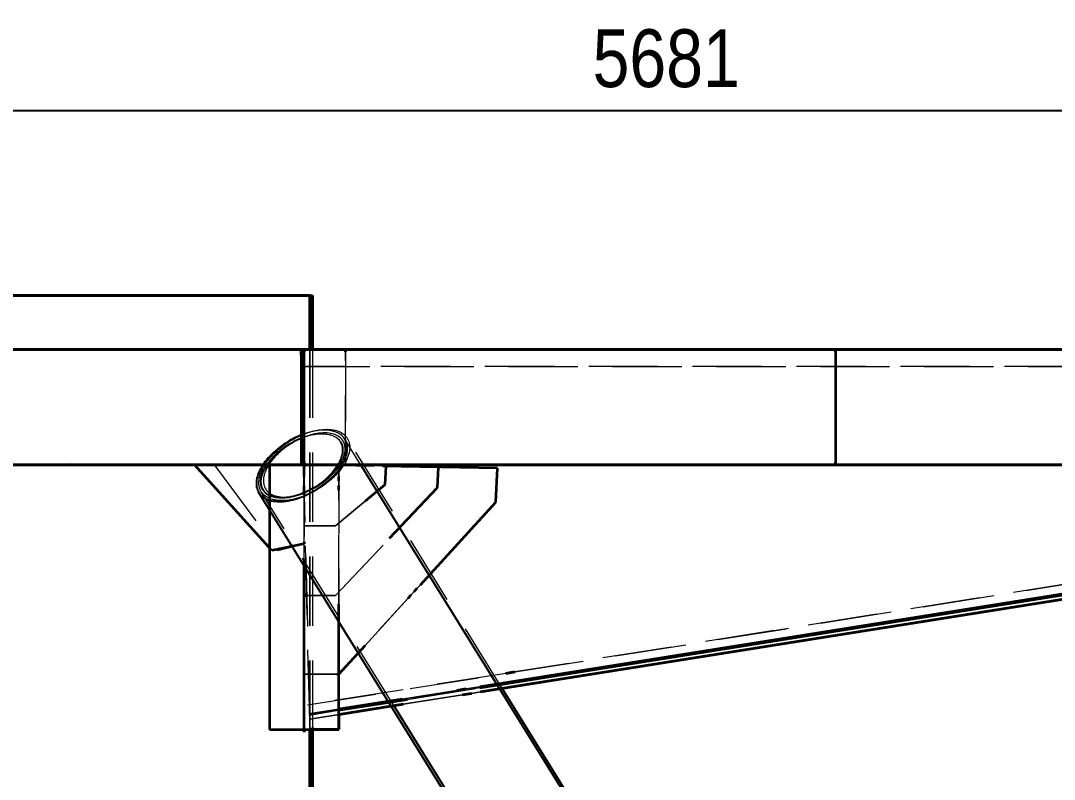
# Model space of a CAD drawing. Header units: millimetres. Extents: x -86814 to -77113, y 29520 to 42516.
# Drawn here: x -83826 to -81588, y 40875 to 42516 of the extents above; entities that cross this region are included whole.
import ezdxf

# ---------------------------------------------------------------- set-up
doc = ezdxf.new("R2010")
doc.units = ezdxf.units.MM
doc.linetypes.add('HIDDEN_50', pattern=[225, 150, -75])
for name, color, linetype, lineweight in [('DIMENSIONS', 3, 'Continuous', 18), ('PLATE_HIDDEN', 8, 'HIDDEN_50', 18), ('PLATE_VISIBLE', 7, 'Continuous', 35), ('PROFILE_HIDDEN', 9, 'HIDDEN_50', 18), ('PROFILE_VISIBLE', 4, 'Continuous', 25)]:
    doc.layers.add(name, color=color, linetype=linetype, lineweight=lineweight)
doc.styles.add('OpenSansCondensed-Light', font='OpenSansCondensed-Light.ttf')
doc.dimstyles.new('DIM_1_50', dxfattribs={"dimscale": 50, "dimtxt": 2.5, "dimasz": 2.5, "dimexe": 1.5, "dimexo": 1.5, "dimgap": 1, "dimtad": 1, "dimdec": 0, "dimzin": 12, "dimdsep": 46, "dimtxsty": 'OpenSansCondensed-Light', "dimtsz": 0.00125, "dimcen": 2.5, "dimclrd": 3, "dimclre": 3, "dimclrt": 3, "dimazin": 3, "dimtfac": 0.5, "dimtmove": 2, "dimatfit": 3})

msp = doc.modelspace()

# ---------------------------------------------------------------- linework, layer by layer
at = {"layer": 'PLATE_HIDDEN'}
for p, q in [((-83286.7, 41804.8), (-84900.8, 41804.8)), ((-83211.7, 41804.8), (-84809.7, 41804.8)), ((-84731.5, 41804.8), (-83286.7, 41804.8)), ((-83332.6, 41804.9), (-83197.9, 41804.9)), ((-83279.3, 41804.9), (-83332.6, 41804.9)), ((-83244.5, 41804.9), (-83286.7, 41804.9)), ((-83197.6, 41804.9), (-83286.7, 41804.9)), ((-83286.7, 41804.9), (-83197.6, 41804.9)), ((-83194.3, 41804.9), (-83279.3, 41804.9)), ((-83196.7, 41804.9), (-83219.5, 41804.9)), ((-83219.5, 41804.9), (-83196.7, 41804.9)), ((-83204.6, 41804.9), (-83219.5, 41804.9)), ((-83219.5, 41804.9), (-83200, 41004.9)), ((-83204.6, 41804.9), (-83219.5, 41804.9)), ((-83219.5, 41804.9), (-83200, 41004.9)), ((-83219.5, 41804.9), (-83204.6, 41804.9)), ((-83200, 41004.9), (-83219.5, 41804.9)), ((-83219.5, 41804.9), (-83204.5, 41804.9)), ((-83204.5, 41804.9), (-83219.5, 41804.9)), ((-83211.7, 41554.9), (-83211.7, 41804.9)), ((-83211.7, 41804.9), (-83196.7, 41804.9)), ((-83211.7, 41554.9), (-83211.7, 41804.9)), ((-83211.7, 41804.9), (-83196.7, 41804.9)), ((-83211.7, 41804.9), (-83211.7, 41554.9)), ((-83211.7, 40978.8), (-83211.7, 41804.9)), ((-83211.7, 41554.9), (-83211.7, 41804.9)), ((-83211.7, 41804.9), (-83196.7, 41804.9)), ((-83211.7, 41554.9), (-83211.7, 41804.9)), ((-83211.7, 41804.9), (-83196.7, 41804.9)), ((-83211.7, 41555.7), (-83211.7, 41804.8)), ((-83211.7, 41559.9), (-83211.7, 41799.9)), ((-83211.7, 41559.9), (-83211.7, 41799.9)), ((-83211.7, 41799.9), (-83211.7, 40982)), ((-83211.7, 41799.9), (-83211.7, 41559.9)), ((-83211.7, 41799.8), (-83211.7, 41560.7)), ((-83200, 40981.7), (-83200, 41807.1)), ((-83200, 41807.1), (-83200, 40981.7)), ((-83200, 40981.7), (-83200, 41807.1)), ((-83193.8, 41806.5), (-83193.8, 40987.1)), ((-83122.6, 41799.9), (-83122.6, 41554.9)), ((-83122.6, 41554.9), (-83122.6, 41799.9)), ((-82061.7, 41559.9), (-82061.7, 41799.9)), ((-82061.7, 41799.9), (-82061.7, 41559.9)), ((-82061.7, 41799.9), (-82061.7, 41554.9)), ((-82061.7, 41554.9), (-82061.7, 41799.9)), ((-82061.7, 41554.9), (-82061.7, 41799.9)), ((-83219.5, 41767.5), (-79746, 41767.5)), ((-79746, 41767.5), (-83219.5, 41767.5)), ((-83219.5, 41767.5), (-79746, 41767.5)), ((-79746, 41767.5), (-83219.5, 41767.5)), ((-83204.9, 41035.6), (-79750.9, 41585.5)), ((-79750.9, 41585.5), (-82755.9, 41107.1)), ((-79750.9, 41585.5), (-82755.9, 41107.1)), ((-82755.9, 41107.1), (-79750.9, 41585.5)), ((-83211.7, 41554.8), (-84900.8, 41554.8)), ((-84809.7, 41554.8), (-83716.6, 41554.8)), ((-84731.5, 41554.8), (-83211.7, 41554.8)), ((-83716.6, 41554.8), (-83716.9, 41555.5)), ((-83716.9, 41555.5), (-83501.4, 41554.8)), ((-83501.4, 41554.8), (-83211.7, 41554.8)), ((-83211.7, 41553.8), (-83406.3, 41554.5)), ((-83406.3, 41554.5), (-83269.1, 41369.8)), ((-83286.7, 41554.8), (-83291.7, 41554.8)), ((-83291.7, 41554.8), (-83286.7, 41554.8)), ((-83215.1, 41554.8), (-83289.9, 41554.8)), ((-83286.7, 40982.3), (-83286.7, 41554.9)), ((-83286.7, 41554.9), (-83136.7, 41554.9)), ((-83256.6, 41554.8), (-83286.6, 41554.8)), ((-83273, 41554.8), (-83263, 41554.8)), ((-83266.1, 41554.9), (-83216.6, 41554.9)), ((-83253.1, 41554.8), (-83213.2, 41554.8)), ((-83216.7, 41554.8), (-83246.7, 41554.8)), ((-80035.1, 41554.9), (-83235.3, 41554.9)), ((-83235.3, 41554.9), (-83085.7, 41554.9)), ((-80030.2, 41554.9), (-83227.1, 41554.9)), ((-83227.1, 41554.9), (-83223.9, 41554.9)), ((-83223.9, 41554.9), (-83122.6, 41554.9)), ((-83211.7, 41554.8), (-83215.1, 41554.8)), ((-83211.7, 41554.9), (-83034.4, 41556)), ((-83211.7, 41554.8), (-83211.7, 41555.7)), ((-79821.1, 41554.9), (-83211.7, 41554.9)), ((-83211.7, 41554.9), (-79821.1, 41554.9)), ((-81248.1, 41554.9), (-83211.7, 41554.9)), ((-79821.1, 41554.9), (-83211.7, 41554.9)), ((-83211.7, 41554.9), (-79821.1, 41554.9)), ((-81248.1, 41554.9), (-83211.7, 41554.9)), ((-83211.7, 41102.4), (-83211.7, 41554.9)), ((-83211.7, 41554.9), (-82793.4, 41548)), ((-83211.7, 41272.1), (-83211.7, 41554.9)), ((-83211.7, 41554.9), (-82921.1, 41550.1)), ((-83211.7, 41422.9), (-83211.7, 41554.9)), ((-83211.7, 41554.9), (-83211.7, 40978.8)), ((-79821.1, 41554.9), (-83211.7, 41554.9)), ((-83211.7, 41554.9), (-79821.1, 41554.9)), ((-81248.1, 41554.9), (-83211.7, 41554.9)), ((-81246.1, 41554.9), (-83211.7, 41554.9)), ((-83211.7, 41383.9), (-83211.7, 41553.8)), ((-83187.1, 41555), (-83206.8, 41554.9)), ((-83042.2, 41552.1), (-83206.8, 41554.8)), ((-83176.8, 41554.9), (-83206.7, 41554.9)), ((-83206.7, 41554.9), (-83176.8, 41554.9)), ((-83176.8, 41554.9), (-83206.7, 41554.9)), ((-83176.8, 41554.9), (-83206.7, 41554.9)), ((-83206.7, 41554.9), (-83176.8, 41554.9)), ((-83176.8, 41554.9), (-83206.7, 41554.9)), ((-83206.7, 41554.9), (-83176.8, 41554.9)), ((-83206.7, 41554.9), (-83176.8, 41554.9)), ((-83176.8, 41554.9), (-83206.7, 41554.9)), ((-83186.8, 41554.4), (-83206.7, 41554.8)), ((-79821.1, 41554.9), (-83201, 41554.9)), ((-83201, 41554.9), (-83149, 41554.9)), ((-83037.4, 41552), (-83166.9, 41554.1)), ((-83107, 41554.9), (-83166.8, 41554.9)), ((-83166.8, 41554.9), (-83107, 41554.9)), ((-83107, 41554.9), (-83166.8, 41554.9)), ((-83107, 41554.9), (-83166.8, 41554.9)), ((-83166.8, 41554.9), (-83107, 41554.9)), ((-83107, 41554.9), (-83166.8, 41554.9)), ((-83166.8, 41554.9), (-83107, 41554.9)), ((-83166.8, 41554.9), (-83107, 41554.9)), ((-83107, 41554.9), (-83166.8, 41554.9)), ((-83137.8, 41555.3), (-83157.5, 41555.2)), ((-83149, 41554.9), (-79821.1, 41554.9)), ((-83136.7, 41554.9), (-83141.4, 41554.9)), ((-83136.7, 41530.2), (-83136.7, 41554.9)), ((-83136.7, 41554.9), (-83136.7, 41016.8)), ((-83129.7, 41554.9), (-83109.7, 41554.9)), ((-83122.6, 41554.9), (-79880.6, 41554.9)), ((-79880.6, 41554.9), (-83122.6, 41554.9)), ((-83122.6, 41554.9), (-79880.6, 41554.9)), ((-83122.6, 41554.9), (-82972.7, 41554.9)), ((-79880.6, 41554.9), (-83122.6, 41554.9)), ((-83085.7, 41554.9), (-79880.6, 41554.9)), ((-83085.7, 41554.9), (-82936.1, 41554.9)), ((-79880.6, 41554.9), (-83085.7, 41554.9)), ((-83037.3, 41554.9), (-83067.2, 41554.9)), ((-83067.2, 41554.9), (-83037.3, 41554.9)), ((-83037.2, 41554.9), (-83067.1, 41554.9)), ((-83067.1, 41554.9), (-83037.2, 41554.9)), ((-83067.1, 41554.9), (-83037.2, 41554.9)), ((-83067.1, 41554.9), (-83037.2, 41554.9)), ((-83037.2, 41554.9), (-83067.1, 41554.9)), ((-83034.4, 41556), (-83059.1, 41555.9)), ((-83034.4, 41556), (-83036.7, 41512.4)), ((-83034.7, 41551.7), (-83034.4, 41556)), ((-83029.1, 41043.5), (-79747.8, 41566)), ((-82972.7, 41554.9), (-79746.1, 41554.9)), ((-82936.1, 41554.9), (-79731, 41554.9)), ((-82136.7, 41554.9), (-81986.7, 41554.9)), ((-81986.7, 41554.9), (-82136.7, 41554.9)), ((-81986.7, 41554.9), (-82136.7, 41554.9)), ((-82136.7, 41554.9), (-81986.7, 41554.9)), ((-83211.7, 41550.1), (-83211.7, 41422.9)), ((-83211.7, 41550.1), (-83211.7, 41388.6)), ((-83211.7, 41550), (-83211.7, 41276.9)), ((-83211.7, 41549.9), (-83211.7, 41102.4)), ((-83211.7, 41510), (-83211.7, 41529.9)), ((-82921.1, 41550.1), (-82923.4, 41506.4)), ((-82793.4, 41548), (-82797.3, 41474.2)), ((-83036.7, 41512.4), (-83144, 41422.9)), ((-83136.7, 41510.4), (-83136.7, 41520.3)), ((-83211.7, 41350.6), (-83211.7, 41490.1)), ((-82923.4, 41506.4), (-83144, 41272.1)), ((-83136.7, 41253.8), (-83136.7, 41500.6)), ((-83144, 41422.9), (-83078.9, 41477.2)), ((-82797.3, 41474.2), (-83136.7, 41102.4)), ((-83144, 41422.9), (-83211.7, 41422.9)), ((-83211.7, 41422.9), (-83144, 41422.9)), ((-83144, 41272.1), (-83027, 41396.4)), ((-83269.1, 41369.8), (-83211.7, 41383.9)), ((-82967, 41288.3), (-82960.3, 41295.6)), ((-83144, 41272.1), (-83211.7, 41272.1)), ((-83206.9, 41272.1), (-83144, 41272.1)), ((-83080.1, 41164.4), (-82986.9, 41266.4)), ((-82980.3, 41273.7), (-82973.6, 41281)), ((-82775.6, 41104), (-83204.9, 41035.6)), ((-82775.6, 41104), (-83204.9, 41035.6)), ((-83204.9, 41035.6), (-82775.6, 41104)), ((-83136.7, 41102.4), (-83211.7, 41102.4)), ((-83211.7, 41102.4), (-83141.4, 41102.4)), ((-82881.1, 41067.1), (-82999.5, 41048.3)), ((-82831.4, 41072.8), (-82989.3, 41047.7)), ((-82989.3, 41047.7), (-82831.4, 41072.8)), ((-82831.7, 41075), (-82861.3, 41070.3)), ((-82849.7, 41060.7), (-82829.9, 41063.8)), ((-82829.9, 41063.8), (-82849.7, 41060.7)), ((-82849.7, 41060.7), (-82829.9, 41063.8)), ((-82849.7, 41060.7), (-82829.9, 41063.8)), ((-82829.9, 41063.8), (-82849.7, 41060.7)), ((-82849.7, 41060.7), (-82829.9, 41063.8)), ((-82829.9, 41063.8), (-82849.7, 41060.7)), ((-83201.8, 41016.1), (-83058.7, 41038.8)), ((-82997.7, 41037.1), (-82869.4, 41057.6)), ((-82869.4, 41057.6), (-82997.7, 41037.1)), ((-82997.7, 41037.1), (-82869.4, 41057.6)), ((-82997.7, 41037.1), (-82869.4, 41057.6)), ((-82869.4, 41057.6), (-82997.7, 41037.1)), ((-82997.7, 41037.1), (-82869.4, 41057.6)), ((-82869.4, 41057.6), (-82997.7, 41037.1)), ((-83137.6, 41026.3), (-83201.8, 41016.1)), ((-83137.3, 41024.1), (-83201.4, 41013.9)), ((-83201.4, 41013.9), (-83137.3, 41024.1)), ((-83200, 41004.9), (-83135.9, 41015.1)), ((-83135.9, 41015.1), (-83200, 41004.9)), ((-83200, 41004.9), (-83135.9, 41015.1)), ((-83200, 41004.9), (-83135.9, 41015.1)), ((-83135.9, 41015.1), (-83200, 41004.9)), ((-83200, 41004.9), (-83135.9, 41015.1)), ((-83135.9, 41015.1), (-83200, 41004.9)), ((-83197.6, 40982.3), (-83286.7, 40982.3))]:
    msp.add_line(p, q, dxfattribs=at)
at = {"layer": 'PLATE_VISIBLE'}
for p, q in [((-85268.6, 41921.4), (-83193.8, 41921.4)), ((-83200, 41921.4), (-85268.6, 41921.4)), ((-83200, 41807.1), (-83200, 41921.4)), ((-83200, 41921.4), (-83200, 41807.1)), ((-83200, 41807.1), (-83200, 41921.4)), ((-83193.8, 41921.4), (-83193.8, 41806.5)), ((-84900.8, 41804.8), (-83286.7, 41804.8)), ((-84809.7, 41804.8), (-83211.7, 41804.8)), ((-83286.7, 41804.8), (-84731.5, 41804.8)), ((-79821.1, 41804.9), (-83302.6, 41804.9)), ((-83302.6, 41804.9), (-83249.3, 41804.9)), ((-83286.7, 41804.9), (-83136.7, 41804.9)), ((-83249.3, 41804.9), (-79821.1, 41804.9)), ((-83136.7, 41804.9), (-83244.5, 41804.9)), ((-81246.1, 41804.9), (-83218.6, 41804.9)), ((-83218.6, 41804.9), (-83218.6, 41554.9)), ((-83211.7, 41799.9), (-83211.7, 41804.9)), ((-83211.7, 41804.9), (-81248.1, 41804.9)), ((-83211.7, 41799.9), (-83211.7, 41804.9)), ((-83211.7, 41804.9), (-81248.1, 41804.9)), ((-83211.7, 41554.9), (-83211.7, 41804.9)), ((-83211.7, 41804.9), (-83211.7, 41799.9)), ((-81248.1, 41804.9), (-83211.7, 41804.9)), ((-83211.7, 41804.9), (-83211.7, 41799.9)), ((-83211.7, 41804.8), (-83211.7, 41799.8)), ((-79746.1, 41804.9), (-83204.6, 41804.9)), ((-79746.1, 41804.9), (-83204.6, 41804.9)), ((-83204.6, 41804.9), (-79746.1, 41804.9)), ((-83204.5, 41804.9), (-79671.1, 41804.9)), ((-79671.1, 41804.9), (-83204.5, 41804.9)), ((-83197.9, 41804.9), (-79821.1, 41804.9)), ((-83136.7, 41804.9), (-83197.6, 41804.9)), ((-83197.6, 41804.9), (-83136.7, 41804.9)), ((-83196.7, 41804.9), (-81248.1, 41804.9)), ((-83196.7, 41804.9), (-81248.1, 41804.9)), ((-83128.1, 41804.9), (-83196.7, 41804.9)), ((-83196.7, 41804.9), (-83155.6, 41804.9)), ((-83196.7, 41804.9), (-81248.1, 41804.9)), ((-83196.7, 41804.9), (-81246.1, 41804.9)), ((-79821.1, 41804.9), (-83194.3, 41804.9)), ((-83155.6, 41804.9), (-82920.6, 41804.9)), ((-83136.7, 41804.9), (-79821.1, 41804.9)), ((-79821.1, 41804.9), (-83136.7, 41804.9)), ((-83136.7, 41804.9), (-79821.1, 41804.9)), ((-79821.1, 41804.9), (-83136.7, 41804.9)), ((-83136.7, 41804.9), (-79821.1, 41804.9)), ((-79821.1, 41804.9), (-83136.7, 41804.9)), ((-83136.7, 41804.9), (-79821.1, 41804.9)), ((-79821.1, 41804.9), (-83136.7, 41804.9)), ((-83136.7, 41804.9), (-79821.1, 41804.9)), ((-79821.1, 41804.9), (-83136.7, 41804.9)), ((-83136.7, 41804.9), (-79821.1, 41804.9)), ((-79821.1, 41804.9), (-83136.7, 41804.9)), ((-82920.6, 41804.9), (-83128.1, 41804.9)), ((-79880.6, 41804.9), (-83122.6, 41804.9)), ((-83122.6, 41804.9), (-83122.6, 41799.9)), ((-83122.6, 41799.9), (-83122.6, 41804.9)), ((-83122.6, 41804.9), (-79880.6, 41804.9)), ((-80159.6, 41804.9), (-82959.7, 41804.9)), ((-82959.7, 41804.9), (-82903, 41804.9)), ((-82903, 41804.9), (-82959.7, 41804.9)), ((-82959.7, 41804.9), (-80159.6, 41804.9)), ((-82920.6, 41804.9), (-79671.1, 41804.9)), ((-79671.1, 41804.9), (-82920.6, 41804.9)), ((-82903, 41804.9), (-79860.4, 41804.9)), ((-79860.4, 41804.9), (-82903, 41804.9)), ((-81986.7, 41804.9), (-82136.7, 41804.9)), ((-82136.7, 41804.9), (-81986.7, 41804.9)), ((-82136.7, 41804.9), (-81986.7, 41804.9)), ((-81986.7, 41804.9), (-82136.7, 41804.9)), ((-82061.7, 41799.9), (-82061.7, 41804.9)), ((-82061.7, 41804.9), (-82061.7, 41799.9)), ((-82061.7, 41804.9), (-82061.7, 41554.9)), ((-82061.7, 41804.9), (-82061.7, 41799.9)), ((-82061.7, 41799.9), (-82061.7, 41804.9)), ((-82061.7, 41799.9), (-82061.7, 41804.9)), ((-84900.8, 41554.8), (-83291.7, 41554.8)), ((-84900.7, 41554.8), (-83273, 41554.8)), ((-83716.6, 41554.8), (-84809.7, 41554.8)), ((-83291.7, 41554.8), (-84731.5, 41554.8)), ((-83289.9, 41554.8), (-84731.4, 41554.8)), ((-83716.9, 41555.5), (-83716.6, 41554.8)), ((-83501.4, 41554.8), (-83716.9, 41555.5)), ((-83286.6, 41554.8), (-83501.4, 41554.8)), ((-83449, 41554.9), (-83266.1, 41554.9)), ((-83281.7, 41369.8), (-83449, 41554.9)), ((-83252.4, 41554.9), (-83304.4, 41554.9)), ((-83304.4, 41554.9), (-83129.7, 41554.9)), ((-83286.7, 41554.9), (-83286.7, 40982.3)), ((-83141.4, 41554.9), (-83286.7, 41554.9)), ((-83263, 41554.8), (-83253.1, 41554.8)), ((-83246.7, 41554.8), (-83256.6, 41554.8)), ((-79885.9, 41554.9), (-83252.4, 41554.9)), ((-83218.6, 41554.9), (-81246.1, 41554.9)), ((-83211.7, 41554.8), (-83216.7, 41554.8)), ((-83216.6, 41554.9), (-83211.7, 41554.9)), ((-83213.2, 41554.8), (-83208.3, 41554.8)), ((-83211.7, 41560.7), (-83211.7, 41555.7)), ((-83211.7, 41554.9), (-83211.7, 41559.9)), ((-83211.7, 41554.9), (-83211.7, 41559.9)), ((-83211.7, 41559.9), (-83211.7, 41554.9)), ((-83211.7, 41555.7), (-83211.7, 41554.8)), ((-83206.7, 41554.9), (-83211.7, 41554.9)), ((-83211.7, 41554.9), (-83206.7, 41554.9)), ((-83206.7, 41554.9), (-83211.7, 41554.9)), ((-83206.7, 41554.9), (-83211.7, 41554.9)), ((-83211.7, 41554.9), (-83206.7, 41554.9)), ((-83206.7, 41554.9), (-83211.7, 41554.9)), ((-83211.7, 41554.9), (-83211.7, 41549.9)), ((-83206.7, 41554.8), (-83211.7, 41554.9)), ((-83211.7, 41554.9), (-83211.7, 41550)), ((-83206.8, 41554.8), (-83211.7, 41554.9)), ((-83206.8, 41554.9), (-83211.7, 41554.9)), ((-83211.7, 41554.9), (-83211.7, 41550.1)), ((-83211.7, 41554.9), (-83211.7, 41550.1)), ((-83211.7, 41529.9), (-83211.7, 41554.9)), ((-83211.7, 41554.9), (-83206.7, 41554.9)), ((-83211.7, 41554.9), (-83206.7, 41554.9)), ((-83206.7, 41554.9), (-83211.7, 41554.9)), ((-83208.3, 41554.8), (-83211.7, 41554.8)), ((-83157.5, 41555.2), (-83187.1, 41555)), ((-83166.9, 41554.1), (-83186.8, 41554.4)), ((-83166.8, 41554.9), (-83176.8, 41554.9)), ((-83176.8, 41554.9), (-83166.8, 41554.9)), ((-83166.8, 41554.9), (-83176.8, 41554.9)), ((-83166.8, 41554.9), (-83176.8, 41554.9)), ((-83176.8, 41554.9), (-83166.8, 41554.9)), ((-83166.8, 41554.9), (-83176.8, 41554.9)), ((-83176.8, 41554.9), (-83166.8, 41554.9)), ((-83176.8, 41554.9), (-83166.8, 41554.9)), ((-83166.8, 41554.9), (-83176.8, 41554.9)), ((-83059.1, 41555.9), (-83137.8, 41555.3)), ((-83109.7, 41554.9), (-79945.8, 41554.9)), ((-83067.1, 41554.9), (-83107, 41554.9)), ((-83107, 41554.9), (-83067.1, 41554.9)), ((-83067.2, 41554.9), (-83107, 41554.9)), ((-79945.7, 41554.9), (-83107, 41554.9)), ((-83107, 41554.9), (-83067.1, 41554.9)), ((-81248.1, 41554.9), (-83107, 41554.9)), ((-83107, 41554.9), (-83067.2, 41554.9)), ((-83107, 41554.9), (-83067.1, 41554.9)), ((-83067.1, 41554.9), (-83107, 41554.9)), ((-82921.1, 41550.1), (-83042.2, 41552.1)), ((-82793.4, 41548), (-83037.4, 41552)), ((-81248.1, 41554.9), (-83037.3, 41554.9)), ((-83037.3, 41554.9), (-81248.1, 41554.9)), ((-79945.7, 41554.9), (-83037.2, 41554.9)), ((-83037.2, 41554.9), (-79945.7, 41554.9)), ((-83037.2, 41554.9), (-79945.7, 41554.9)), ((-83037.2, 41554.9), (-79945.7, 41554.9)), ((-79945.7, 41554.9), (-83037.2, 41554.9)), ((-83036.7, 41512.4), (-83034.7, 41551.7)), ((-81986.7, 41554.9), (-82136.7, 41554.9)), ((-82136.7, 41554.9), (-81986.7, 41554.9)), ((-81986.7, 41554.9), (-82136.7, 41554.9)), ((-82136.7, 41554.9), (-81986.7, 41554.9)), ((-82061.7, 41554.9), (-82061.7, 41559.9)), ((-82061.7, 41559.9), (-82061.7, 41554.9)), ((-83136.7, 41520.3), (-83136.7, 41530.2)), ((-82923.4, 41506.4), (-82921.1, 41550.1)), ((-79969.9, 41530.6), (-82831.7, 41075)), ((-82797.3, 41474.2), (-82793.4, 41548)), ((-83211.7, 41490.1), (-83211.7, 41510)), ((-83136.7, 41500.6), (-83136.7, 41510.4)), ((-83078.9, 41477.2), (-83036.7, 41512.4)), ((-79979.4, 41526.9), (-82831.4, 41072.8)), ((-82831.4, 41072.8), (-79979.4, 41526.9)), ((-82829.9, 41063.8), (-79968.1, 41519.5)), ((-79968.1, 41519.5), (-82829.9, 41063.8)), ((-82829.9, 41063.8), (-79968.1, 41519.5)), ((-82829.9, 41063.8), (-79968.1, 41519.5)), ((-79968.1, 41519.5), (-82829.9, 41063.8)), ((-82829.9, 41063.8), (-79968.1, 41519.5)), ((-79968.1, 41519.5), (-82829.9, 41063.8)), ((-83027, 41396.4), (-82923.4, 41506.4)), ((-82960.3, 41295.6), (-82797.3, 41474.2)), ((-83211.7, 41383.9), (-83281.7, 41369.8)), ((-83211.7, 41388.6), (-83211.7, 41383.9)), ((-83211.7, 40977), (-83211.7, 41350.6)), ((-82973.6, 41281), (-82967, 41288.3)), ((-83211.7, 41276.9), (-83211.7, 41272.1)), ((-83211.7, 41272.1), (-83206.9, 41272.1)), ((-82986.9, 41266.4), (-82980.3, 41273.7)), ((-83136.7, 40982.3), (-83136.7, 41253.8)), ((-83136.7, 41102.4), (-83080.1, 41164.4)), ((-82755.9, 41107.1), (-82775.6, 41104)), ((-82755.9, 41107.1), (-82775.6, 41104)), ((-82775.6, 41104), (-82755.9, 41107.1)), ((-83141.4, 41102.4), (-83136.7, 41102.4)), ((-82861.3, 41070.3), (-82881.1, 41067.1)), ((-82869.4, 41057.6), (-82849.7, 41060.7)), ((-82849.7, 41060.7), (-82869.4, 41057.6)), ((-82869.4, 41057.6), (-82849.7, 41060.7)), ((-82869.4, 41057.6), (-82849.7, 41060.7)), ((-82849.7, 41060.7), (-82869.4, 41057.6)), ((-82869.4, 41057.6), (-82849.7, 41060.7)), ((-82849.7, 41060.7), (-82869.4, 41057.6)), ((-82999.5, 41048.3), (-83137.6, 41026.3)), ((-82989.3, 41047.7), (-83137.3, 41024.1)), ((-83137.3, 41024.1), (-82989.3, 41047.7)), ((-83135.9, 41015.1), (-82997.7, 41037.1)), ((-82997.7, 41037.1), (-83135.9, 41015.1)), ((-83135.9, 41015.1), (-82997.7, 41037.1)), ((-83135.9, 41015.1), (-82997.7, 41037.1)), ((-82997.7, 41037.1), (-83135.9, 41015.1)), ((-83135.9, 41015.1), (-82997.7, 41037.1)), ((-82997.7, 41037.1), (-83135.9, 41015.1)), ((-83058.7, 41038.8), (-83029.1, 41043.5)), ((-83136.7, 41016.8), (-83136.7, 40982.3)), ((-83286.7, 40982.3), (-83136.7, 40982.3)), ((-83211.7, 40982), (-83211.7, 40977)), ((-83200, 40400), (-83200, 40981.7)), ((-83200, 40981.7), (-83200, 40400)), ((-83200, 40400), (-83200, 40981.7)), ((-83136.7, 40982.3), (-83197.6, 40982.3)), ((-83193.8, 40987.1), (-83193.8, 38129.2))]:
    msp.add_line(p, q, dxfattribs=at)
at = {"layer": 'PROFILE_HIDDEN'}
for p, q in [((-83220.9, 41618), (-83217, 41619.7)), ((-83215.5, 41620.7), (-83218.1, 41619.6)), ((-83217, 41619.7), (-83211.8, 41621.8)), ((-83212.9, 41621.6), (-83215.5, 41620.7)), ((-83210.3, 41622.5), (-83212.9, 41621.6)), ((-83211.8, 41621.8), (-83210.6, 41622.3)), ((-83210.6, 41622.3), (-83206.6, 41623.8)), ((-83205.1, 41624.2), (-83210.3, 41622.5)), ((-83206.6, 41623.8), (-83201.5, 41625.5)), ((-83205.9, 41617.1), (-83201.1, 41618.5)), ((-83202.6, 41624.9), (-83205.1, 41624.2)), ((-83199.1, 41619.4), (-83204, 41617.9)), ((-83200, 41625.7), (-83202.6, 41624.9)), ((-83201.5, 41625.5), (-83200.3, 41625.8)), ((-83201.1, 41618.5), (-83198.8, 41619.1)), ((-83200.3, 41625.8), (-83196.3, 41627)), ((-83194.9, 41626.9), (-83200, 41625.7)), ((-83198.1, 41619.7), (-83199.1, 41619.4)), ((-83198.8, 41619.1), (-83196.3, 41619.7)), ((-83194.3, 41620.7), (-83198.1, 41619.7)), ((-83196.3, 41627), (-83191.2, 41628.4)), ((-83196.3, 41619.7), (-83191.5, 41620.6)), ((-83192.5, 41627.4), (-83194.9, 41626.9)), ((-83189.5, 41621.9), (-83194.3, 41620.7)), ((-83189.9, 41628), (-83192.5, 41627.4)), ((-83191.5, 41620.6), (-83189.4, 41621)), ((-83191.2, 41628.4), (-83190.2, 41628.6)), ((-83190.2, 41628.6), (-83186.2, 41629.5)), ((-83184.9, 41628.8), (-83189.9, 41628)), ((-83188.6, 41622), (-83189.5, 41621.9)), ((-83189.4, 41621), (-83186.8, 41621.4)), ((-83184.7, 41622.8), (-83188.6, 41622)), ((-83186.8, 41621.4), (-83182.3, 41621.9)), ((-83186.2, 41629.5), (-83181.2, 41630.4)), ((-83182.7, 41629.1), (-83184.9, 41628.8)), ((-83180.1, 41623.4), (-83184.7, 41622.8)), ((-83180, 41629.5), (-83182.7, 41629.1)), ((-83182.3, 41621.9), (-83180.3, 41622.1)), ((-83181.2, 41630.4), (-83180.3, 41630.6)), ((-83180.3, 41630.6), (-83176.3, 41631.1)), ((-83180.3, 41622.1), (-83177.8, 41622.3)), ((-83179.3, 41623.5), (-83180.1, 41623.4)), ((-83175.3, 41629.9), (-83180, 41629.5)), ((-83175.6, 41623.9), (-83179.3, 41623.5)), ((-83177.8, 41622.3), (-83173.5, 41622.4)), ((-83176.3, 41631.1), (-83171.5, 41631.6)), ((-83171.1, 41624.2), (-83175.6, 41623.9)), ((-83173.3, 41630), (-83175.3, 41629.9)), ((-83173.5, 41622.4), (-83171.7, 41622.3)), ((-83170.6, 41630.1), (-83173.3, 41630)), ((-83171.7, 41622.3), (-83169.2, 41622.3)), ((-83171.5, 41631.6), (-83170.7, 41631.7)), ((-83170.4, 41624.2), (-83171.1, 41624.2)), ((-83170.7, 41631.7), (-83166.8, 41631.9)), ((-83166.1, 41630.1), (-83170.6, 41630.1)), ((-83166.8, 41624.2), (-83170.4, 41624.2)), ((-83169.2, 41622.3), (-83165.2, 41621.9)), ((-83166.8, 41631.9), (-83162.2, 41632)), ((-83162.7, 41624.1), (-83166.8, 41624.2)), ((-83164.3, 41630), (-83166.1, 41630.1)), ((-83165.2, 41621.9), (-83163.6, 41621.7)), ((-83161.8, 41629.9), (-83164.3, 41630)), ((-83163.6, 41621.7), (-83161.3, 41621.4)), ((-83162.1, 41624), (-83162.7, 41624.1)), ((-83162.2, 41632), (-83161.6, 41632)), ((-83158.6, 41623.7), (-83162.1, 41624)), ((-83157.5, 41629.4), (-83161.8, 41629.9)), ((-83161.6, 41632), (-83157.8, 41631.8)), ((-83161.3, 41621.4), (-83157.6, 41620.7)), ((-83154.8, 41623.1), (-83158.6, 41623.7)), ((-83157.8, 41631.8), (-83153.6, 41631.5)), ((-83157.6, 41620.7), (-83156.2, 41620.3)), ((-83155.9, 41629.2), (-83157.5, 41629.4)), ((-83156.2, 41620.3), (-83154, 41619.7)), ((-83153.5, 41628.8), (-83155.9, 41629.2)), ((-83151.1, 41622.3), (-83154.3, 41623)), ((-83154, 41619.7), (-83150.7, 41618.6)), ((-83153.6, 41631.5), (-83153, 41631.4)), ((-83149.6, 41627.9), (-83153.5, 41628.8)), ((-83153, 41631.4), (-83149.5, 41630.9)), ((-83147.6, 41621.3), (-83151.1, 41622.3)), ((-83150.7, 41618.6), (-83149.5, 41618.1)), ((-83148.2, 41627.5), (-83149.6, 41627.9)), ((-83149.5, 41630.9), (-83145.5, 41630.1)), ((-83145.9, 41626.9), (-83148.2, 41627.5)), ((-83144.3, 41620.1), (-83147.3, 41621.2)), ((-83142.5, 41625.6), (-83145.9, 41626.9)), ((-83145.1, 41630), (-83141.8, 41629.1)), ((-83141.2, 41618.7), (-83144.3, 41620.1)), ((-83141.3, 41625), (-83142.5, 41625.6)), ((-83141.8, 41629.1), (-83138.2, 41627.9)), ((-83139.2, 41624.1), (-83141.3, 41625)), ((-83138.4, 41617.1), (-83141, 41618.5)), ((-83136.1, 41622.4), (-83139.2, 41624.1)), ((-83137.9, 41627.8), (-83134.9, 41626.5)), ((-83135.1, 41621.8), (-83136.1, 41622.4)), ((-83133.3, 41620.6), (-83135.1, 41621.8)), ((-83134.9, 41626.5), (-83131.7, 41624.9)), ((-83130.7, 41618.5), (-83133.3, 41620.6)), ((-83131.5, 41624.8), (-83128.8, 41623.1)), ((-83129.9, 41617.8), (-83130.7, 41618.5)), ((-83128.8, 41623.1), (-83126.1, 41621.1)), ((-83126, 41621), (-83123.7, 41618.9)), ((-83123.7, 41618.9), (-83121.5, 41616.6)), ((-83259.9, 41594.6), (-83256.8, 41596.9)), ((-83256.8, 41596.9), (-83252.1, 41600.3)), ((-83252.1, 41600.3), (-83250.7, 41601.3)), ((-83247.2, 41596.3), (-83251.7, 41593.1)), ((-83250.7, 41601.3), (-83247.3, 41603.5)), ((-83247.3, 41603.5), (-83242.5, 41606.6)), ((-83245.9, 41597.2), (-83247.2, 41596.3)), ((-83242.7, 41599.3), (-83245.9, 41597.2)), ((-83238, 41602.2), (-83242.7, 41599.3)), ((-83242.5, 41606.6), (-83241, 41607.4)), ((-83241, 41607.4), (-83237.5, 41609.5)), ((-83236.7, 41603), (-83238, 41602.2)), ((-83237.5, 41609.5), (-83232.4, 41612.3)), ((-83233.3, 41605), (-83236.7, 41603)), ((-83228.5, 41607.6), (-83233.3, 41605)), ((-83232.4, 41612.3), (-83231.1, 41613)), ((-83231.1, 41613), (-83227.3, 41615)), ((-83227.2, 41608.2), (-83228.5, 41607.6)), ((-83227.3, 41615), (-83222.2, 41617.4)), ((-83223.6, 41610), (-83227.2, 41608.2)), ((-83218.7, 41612.2), (-83223.6, 41610)), ((-83222.2, 41617.4), (-83220.9, 41618)), ((-83217.5, 41612.7), (-83218.7, 41612.2)), ((-83213.8, 41614.3), (-83217.5, 41612.7)), ((-83217, 41613.3), (-83215.7, 41613.8)), ((-83215.7, 41613.8), (-83210.8, 41615.6)), ((-83208.9, 41616.2), (-83213.8, 41614.3)), ((-83210.8, 41615.6), (-83208.4, 41616.3)), ((-83207.8, 41616.6), (-83208.9, 41616.2)), ((-83208.4, 41616.3), (-83205.9, 41617.1)), ((-83204, 41617.9), (-83207.8, 41616.6)), ((-83149.5, 41618.1), (-83147.5, 41617.2)), ((-83147.5, 41617.2), (-83144.6, 41615.6)), ((-83144.6, 41615.6), (-83143.6, 41615)), ((-83143.6, 41615), (-83141.9, 41613.9)), ((-83141.9, 41613.9), (-83139.4, 41611.9)), ((-83139.4, 41611.9), (-83138.7, 41611.2)), ((-83138.7, 41611.2), (-83137.2, 41609.8)), ((-83135.7, 41615.2), (-83138.4, 41617.1)), ((-83137.2, 41609.8), (-83135.2, 41607.5)), ((-83133.3, 41613.3), (-83135.6, 41615.1)), ((-83135.2, 41607.5), (-83134.6, 41606.7)), ((-83134.6, 41606.7), (-83134, 41605.9)), ((-83131.2, 41611.1), (-83133.3, 41613.3)), ((-83129.3, 41608.7), (-83131.1, 41611)), ((-83128.3, 41616.3), (-83129.9, 41617.8)), ((-83127.6, 41606.2), (-83129.3, 41608.7)), ((-83126.2, 41613.8), (-83128.3, 41616.3)), ((-83126.2, 41603.5), (-83127.5, 41606.1)), ((-83125.6, 41613), (-83126.2, 41613.8)), ((-83125.1, 41600.7), (-83126.2, 41603.5)), ((-83125, 41612.1), (-83125.6, 41613)), ((-83124.2, 41597.8), (-83125, 41600.7)), ((-83123.6, 41594.7), (-83124.2, 41597.8)), ((-83090.1, 41556.1), (-83121.7, 41607)), ((-83121.4, 41616.5), (-83119.6, 41614.1)), ((-83119.6, 41614.1), (-83117.9, 41611.4)), ((-82783.7, 41072.5), (-83117.9, 41611.4)), ((-83117.8, 41611.3), (-83116.4, 41608.5)), ((-83116.4, 41608.5), (-83115.3, 41605.5)), ((-83115.3, 41605.5), (-83114.4, 41602.4)), ((-83114.4, 41602.4), (-83113.8, 41599.1)), ((-83113.8, 41599.1), (-83113.4, 41595.7)), ((-83284, 41572.2), (-83281.8, 41574.7)), ((-83281.8, 41574.7), (-83278.1, 41578.6)), ((-83278.1, 41578.6), (-83276.7, 41579.9)), ((-83276.7, 41579.9), (-83274.1, 41582.4)), ((-83271.8, 41575.8), (-83275.3, 41572.1)), ((-83274.1, 41582.4), (-83270, 41586.2)), ((-83270.5, 41577.1), (-83271.8, 41575.8)), ((-83268.1, 41579.4), (-83270.5, 41577.1)), ((-83270, 41586.2), (-83268.6, 41587.4)), ((-83268.6, 41587.4), (-83265.8, 41589.9)), ((-83264.2, 41583), (-83268.1, 41579.4)), ((-83265.8, 41589.9), (-83261.4, 41593.5)), ((-83262.9, 41584.2), (-83264.2, 41583)), ((-83260.2, 41586.5), (-83262.9, 41584.2)), ((-83261.4, 41593.5), (-83259.9, 41594.6)), ((-83256, 41589.9), (-83260.2, 41586.5)), ((-83254.6, 41590.9), (-83256, 41589.9)), ((-83251.7, 41593.1), (-83254.6, 41590.9)), ((-83127, 41570.1), (-83125.7, 41573.9)), ((-83125.7, 41574), (-83124.7, 41577.5)), ((-83124.7, 41577.5), (-83123.9, 41581.1)), ((-83123.9, 41581.3), (-83123.4, 41584.7)), ((-83123.3, 41591.4), (-83123.6, 41594.7)), ((-83123.4, 41584.7), (-83123.2, 41588.1)), ((-83123.2, 41588.2), (-83123.3, 41591.4)), ((-83115.8, 41577.2), (-83117.1, 41573.3)), ((-83114.8, 41581.1), (-83115.7, 41577.4)), ((-83114, 41584.9), (-83114.8, 41581.1)), ((-83113.5, 41588.6), (-83114, 41585)), ((-83113.3, 41592.2), (-83113.5, 41588.6)), ((-83113.4, 41595.7), (-83113.3, 41592.3)), ((-83299.8, 41550.5), (-83297.4, 41554.6)), ((-83297.4, 41554.6), (-83296.3, 41556.2)), ((-83296.3, 41556.2), (-83294.7, 41558.6)), ((-83294.7, 41558.6), (-83291.8, 41562.7)), ((-83289.8, 41553), (-83292, 41549.1)), ((-83291.8, 41562.7), (-83290.6, 41564.2)), ((-83290.6, 41564.2), (-83288.7, 41566.7)), ((-83288.8, 41554.5), (-83289.8, 41553)), ((-83287.3, 41556.8), (-83288.8, 41554.5)), ((-83288.7, 41566.7), (-83285.3, 41570.7)), ((-83284.7, 41560.7), (-83287.3, 41556.8)), ((-83285.3, 41570.7), (-83284, 41572.2)), ((-83283.5, 41562.2), (-83284.7, 41560.7)), ((-83281.8, 41564.5), (-83283.5, 41562.2)), ((-83278.6, 41568.3), (-83281.8, 41564.5)), ((-83277.4, 41569.7), (-83278.6, 41568.3)), ((-83275.3, 41572.1), (-83277.4, 41569.7)), ((-83137.1, 41551.4), (-83134.8, 41554.8)), ((-83134.8, 41554.8), (-83132.5, 41558.7)), ((-83132.3, 41559), (-83130.4, 41562.5)), ((-83130.4, 41562.5), (-83128.6, 41566.3)), ((-83127.3, 41553.1), (-83130.1, 41549)), ((-83128.5, 41566.6), (-83127, 41570.1)), ((-83124.8, 41557.2), (-83127.1, 41553.5)), ((-83122.5, 41561.2), (-83124.8, 41557.2)), ((-83120.4, 41565.3), (-83122.3, 41561.6)), ((-83118.6, 41569.3), (-83120.4, 41565.3)), ((-83117.1, 41573.3), (-83118.5, 41569.6)), ((-83309, 41526.7), (-83308.2, 41530.5)), ((-83308.2, 41530.5), (-83307.6, 41532.3)), ((-83307.6, 41532.3), (-83307, 41534.4)), ((-83307, 41534.4), (-83305.6, 41538.4)), ((-83305.6, 41538.4), (-83304.9, 41540.1)), ((-83304.9, 41540.1), (-83303.9, 41542.4)), ((-83303.9, 41542.4), (-83302, 41546.4)), ((-83302, 41546.4), (-83301.1, 41548.1)), ((-83301.1, 41548.1), (-83299.8, 41550.5)), ((-83299.1, 41530.4), (-83299.7, 41526.8)), ((-83298.7, 41532), (-83299.1, 41530.4)), ((-83298.2, 41534), (-83298.7, 41532)), ((-83297, 41537.7), (-83298.2, 41534)), ((-83296.4, 41539.4), (-83297, 41537.7)), ((-83295.6, 41541.5), (-83296.4, 41539.4)), ((-83293.9, 41545.3), (-83295.6, 41541.5)), ((-83293.1, 41546.9), (-83293.9, 41545.3)), ((-83292, 41549.1), (-83293.1, 41546.9)), ((-83157.2, 41528.5), (-83156.6, 41529)), ((-83156.6, 41529), (-83153.4, 41532.1)), ((-83153.4, 41532.1), (-83149.8, 41535.8)), ((-83147.3, 41529.2), (-83151.3, 41525.4)), ((-83149.8, 41535.8), (-83149.3, 41536.3)), ((-83149.3, 41536.3), (-83146.4, 41539.5)), ((-83146.7, 41529.8), (-83147.3, 41529.2)), ((-83143.4, 41533), (-83146.7, 41529.8)), ((-83146.4, 41539.5), (-83143.2, 41543.3)), ((-83139.8, 41537), (-83143.4, 41533)), ((-83143.2, 41543.3), (-83142.8, 41543.8)), ((-83142.8, 41543.8), (-83140.1, 41547.1)), ((-83140.1, 41547.1), (-83137.4, 41551)), ((-83139.3, 41537.5), (-83139.8, 41537)), ((-83136.4, 41541), (-83139.3, 41537.5)), ((-83133.1, 41545), (-83136.4, 41541)), ((-83132.8, 41545.5), (-83133.1, 41545)), ((-83130.1, 41549), (-83132.8, 41545.5)), ((-83310, 41519.3), (-83309.6, 41523)), ((-83310, 41517.5), (-83310, 41519.3)), ((-83310, 41515.7), (-83310, 41517.5)), ((-83309.8, 41512.3), (-83310, 41515.7)), ((-83309.6, 41510.6), (-83309.8, 41512.3)), ((-83309.6, 41523), (-83309.4, 41524.7)), ((-83309.3, 41508.9), (-83309.6, 41510.6)), ((-83309.4, 41524.7), (-83309, 41526.7)), ((-83308.6, 41505.7), (-83309.3, 41508.9)), ((-83300.1, 41523.3), (-83300.2, 41519.9)), ((-83300.2, 41519.9), (-83300.1, 41518.2)), ((-83299.9, 41525), (-83300.1, 41523.3)), ((-83300.1, 41518.2), (-83300, 41516.6)), ((-83300, 41516.6), (-83299.5, 41513.5)), ((-83299.7, 41526.8), (-83299.9, 41525)), ((-83299.5, 41513.5), (-83299.2, 41512)), ((-83299.2, 41512), (-83298.8, 41510.4)), ((-83298.8, 41510.4), (-83297.8, 41507.5)), ((-83297.8, 41507.5), (-83297.2, 41506.2)), ((-83187.7, 41506.1), (-83183, 41508.9)), ((-83183, 41508.9), (-83182, 41509.5)), ((-83182, 41509.5), (-83178.4, 41511.9)), ((-83173.6, 41507.8), (-83178.5, 41504.6)), ((-83178.4, 41511.9), (-83173.9, 41515)), ((-83173.9, 41515), (-83173.1, 41515.6)), ((-83172.7, 41508.4), (-83173.6, 41507.8)), ((-83173.1, 41515.6), (-83169.5, 41518.2)), ((-83168.9, 41511.1), (-83172.7, 41508.4)), ((-83169.5, 41518.2), (-83165.3, 41521.5)), ((-83164.3, 41514.5), (-83168.9, 41511.1)), ((-83165.3, 41521.5), (-83164.5, 41522.1)), ((-83164.5, 41522.1), (-83161.1, 41525)), ((-83163.5, 41515.1), (-83164.3, 41514.5)), ((-83159.8, 41518), (-83163.5, 41515.1)), ((-83161.1, 41525), (-83157.2, 41528.5)), ((-83155.5, 41521.6), (-83159.8, 41518)), ((-83154.8, 41522.3), (-83155.5, 41521.6)), ((-83151.3, 41525.4), (-83154.8, 41522.3)), ((-83308.1, 41504.3), (-83308.6, 41505.7)), ((-83307.6, 41502.7), (-83308.1, 41504.3)), ((-83306.3, 41499.7), (-83307.6, 41502.7)), ((-83305.5, 41498.4), (-83306.3, 41499.7)), ((-83304.7, 41497), (-83305.5, 41498.4)), ((-83302.9, 41494.4), (-83304.7, 41497)), ((-83017.9, 41034.5), (-83304.7, 41497)), ((-83301.9, 41493.3), (-83302.9, 41494.4)), ((-83300.8, 41491.9), (-83301.9, 41493.3)), ((-83298.5, 41489.7), (-83300.8, 41491.9)), ((-83297.4, 41488.7), (-83298.5, 41489.7)), ((-83295.9, 41487.6), (-83297.4, 41488.7)), ((-83297.2, 41506.2), (-83296.5, 41504.8)), ((-83296.5, 41504.8), (-83295, 41502.2)), ((-83293.1, 41485.7), (-83295.9, 41487.6)), ((-83295, 41502.2), (-83294.2, 41501.1)), ((-83294.2, 41501.1), (-83293.2, 41499.8)), ((-83293.2, 41499.8), (-83291.2, 41497.5)), ((-83291.9, 41485), (-83293.1, 41485.7)), ((-83290.1, 41484), (-83291.9, 41485)), ((-83291.2, 41497.5), (-83290.2, 41496.6)), ((-83290.2, 41496.6), (-83288.9, 41495.4)), ((-83288.9, 41495.4), (-83286.4, 41493.5)), ((-83286.4, 41493.5), (-83285.2, 41492.8)), ((-83285.2, 41492.8), (-83283.6, 41491.8)), ((-83283.6, 41491.8), (-83280.6, 41490.3)), ((-83280.6, 41490.3), (-83279.3, 41489.8)), ((-83279.3, 41489.8), (-83277.4, 41489)), ((-83277.4, 41489), (-83274, 41487.9)), ((-83274, 41487.9), (-83272.7, 41487.5)), ((-83272.7, 41487.5), (-83270.5, 41487)), ((-83270.5, 41487), (-83266.7, 41486.3)), ((-83266.7, 41486.3), (-83265.2, 41486.1)), ((-83265.2, 41486.1), (-83262.8, 41485.8)), ((-83262.8, 41485.8), (-83258.7, 41485.5)), ((-83258.7, 41485.5), (-83257.2, 41485.5)), ((-83257.2, 41485.5), (-83254.4, 41485.5)), ((-83254.4, 41485.5), (-83250.1, 41485.6)), ((-83250.1, 41485.6), (-83248.6, 41485.7)), ((-83248.6, 41485.7), (-83245.6, 41486)), ((-83245.6, 41486), (-83241, 41486.6)), ((-83241, 41486.6), (-83239.5, 41486.8)), ((-83239.5, 41486.8), (-83236.3, 41487.4)), ((-83236.3, 41487.4), (-83231.5, 41488.4)), ((-83231.5, 41488.4), (-83230.1, 41488.7)), ((-83230.1, 41488.7), (-83226.7, 41489.6)), ((-83226.7, 41489.6), (-83221.8, 41491)), ((-83219.3, 41485), (-83223, 41483.9)), ((-83221.8, 41491), (-83220.5, 41491.5)), ((-83220.5, 41491.5), (-83216.9, 41492.6)), ((-83214.2, 41486.9), (-83219.3, 41485)), ((-83216.9, 41492.6), (-83212, 41494.4)), ((-83212.8, 41487.4), (-83214.2, 41486.9)), ((-83209, 41488.9), (-83212.8, 41487.4)), ((-83212, 41494.4), (-83210.7, 41494.9)), ((-83210.7, 41494.9), (-83207.1, 41496.4)), ((-83203.8, 41491.1), (-83209, 41488.9)), ((-83207.1, 41496.4), (-83202.2, 41498.6)), ((-83202.5, 41491.7), (-83203.8, 41491.1)), ((-83198.6, 41493.5), (-83202.5, 41491.7)), ((-83202.2, 41498.6), (-83201, 41499.1)), ((-83201, 41499.1), (-83197.3, 41500.9)), ((-83193.5, 41496), (-83198.6, 41493.5)), ((-83197.3, 41500.9), (-83192.5, 41503.4)), ((-83192.3, 41496.7), (-83193.5, 41496)), ((-83192.5, 41503.4), (-83191.4, 41504)), ((-83188.4, 41498.7), (-83192.3, 41496.7)), ((-83191.4, 41504), (-83187.7, 41506.1)), ((-83183.4, 41501.6), (-83188.4, 41498.7)), ((-83182.3, 41502.3), (-83183.4, 41501.6)), ((-83178.5, 41504.6), (-83182.3, 41502.3)), ((-83286.9, 41482.5), (-83290.1, 41484)), ((-83285.5, 41481.9), (-83286.9, 41482.5)), ((-83283.4, 41481.2), (-83285.5, 41481.9)), ((-83279.8, 41480.1), (-83283.4, 41481.2)), ((-83278.3, 41479.7), (-83279.8, 41480.1)), ((-83275.9, 41479.2), (-83278.3, 41479.7)), ((-83271.9, 41478.5), (-83275.9, 41479.2)), ((-83270.4, 41478.3), (-83271.9, 41478.5)), ((-83267.7, 41478), (-83270.4, 41478.3)), ((-83263.4, 41477.8), (-83267.7, 41478)), ((-83261.8, 41477.7), (-83263.4, 41477.8)), ((-83258.9, 41477.7), (-83261.8, 41477.7)), ((-83254.3, 41477.9), (-83258.9, 41477.7)), ((-83252.7, 41478), (-83254.3, 41477.9)), ((-83249.5, 41478.3), (-83252.7, 41478)), ((-83244.7, 41478.9), (-83249.5, 41478.3)), ((-83243.1, 41479.2), (-83244.7, 41478.9)), ((-83239.7, 41479.7), (-83243.1, 41479.2)), ((-83234.7, 41480.7), (-83239.7, 41479.7)), ((-83233.2, 41481.1), (-83234.7, 41480.7)), ((-83229.6, 41482), (-83233.2, 41481.1)), ((-83224.5, 41483.4), (-83229.6, 41482)), ((-83223, 41483.9), (-83224.5, 41483.4))]:
    msp.add_line(p, q, dxfattribs=at)
at = {"layer": 'PROFILE_VISIBLE'}
for p, q in [((-83220.6, 41618.6), (-83223.2, 41617.5)), ((-83218.1, 41619.6), (-83220.6, 41618.6)), ((-83260.6, 41596.2), (-83262.5, 41594.8)), ((-83255.9, 41599.5), (-83260.6, 41596.2)), ((-83253.2, 41601.3), (-83255.9, 41599.5)), ((-83253.9, 41593.5), (-83249.4, 41596.6)), ((-83251.1, 41602.7), (-83253.2, 41601.3)), ((-83246.2, 41605.8), (-83251.1, 41602.7)), ((-83249.4, 41596.6), (-83246.8, 41598.2)), ((-83246.8, 41598.2), (-83244.8, 41599.5)), ((-83243.4, 41607.4), (-83246.2, 41605.8)), ((-83244.8, 41599.5), (-83240.1, 41602.3)), ((-83241.2, 41608.7), (-83243.4, 41607.4)), ((-83236.1, 41611.4), (-83241.2, 41608.7)), ((-83240.1, 41602.3), (-83237.5, 41603.7)), ((-83237.5, 41603.7), (-83235.3, 41604.9)), ((-83233.4, 41612.8), (-83236.1, 41611.4)), ((-83235.3, 41604.9), (-83230.5, 41607.4)), ((-83231, 41614), (-83233.4, 41612.8)), ((-83225.8, 41616.4), (-83231, 41614)), ((-83230.5, 41607.4), (-83227.9, 41608.6)), ((-83227.9, 41608.6), (-83225.6, 41609.7)), ((-83223.2, 41617.5), (-83225.8, 41616.4)), ((-83225.6, 41609.7), (-83220.7, 41611.9)), ((-83220.7, 41611.9), (-83218.2, 41612.9)), ((-83218.2, 41612.9), (-83217, 41613.3)), ((-83134, 41605.9), (-83133.4, 41605.1)), ((-83133.4, 41605.1), (-83132, 41602.4)), ((-83132, 41602.4), (-83131.6, 41601.6)), ((-83131.6, 41601.6), (-83130.8, 41599.6)), ((-83130.8, 41599.6), (-83129.8, 41596.7)), ((-83129.8, 41596.7), (-83129.6, 41595.9)), ((-83124.3, 41611.3), (-83125, 41612.1)), ((-83122.7, 41608.5), (-83124.3, 41611.3)), ((-83121.7, 41607), (-83124.3, 41611.3)), ((-83122.3, 41607.6), (-83122.7, 41608.5)), ((-83121.4, 41605.6), (-83122.3, 41607.6)), ((-83120.3, 41602.5), (-83121.4, 41605.6)), ((-83120.1, 41601.6), (-83120.3, 41602.5)), ((-83119.5, 41599.4), (-83120.1, 41601.6)), ((-83119, 41596), (-83119.5, 41599.4)), ((-83285.9, 41574.2), (-83287.3, 41572.7)), ((-83282.1, 41578), (-83285.9, 41574.2)), ((-83279.7, 41580.4), (-83282.1, 41578)), ((-83278.1, 41581.9), (-83279.7, 41580.4)), ((-83278.2, 41572.8), (-83274.6, 41576.5)), ((-83274, 41585.6), (-83278.1, 41581.9)), ((-83274.6, 41576.5), (-83272.3, 41578.7)), ((-83271.4, 41587.8), (-83274, 41585.6)), ((-83272.3, 41578.7), (-83270.8, 41580.1)), ((-83269.7, 41589.2), (-83271.4, 41587.8)), ((-83270.8, 41580.1), (-83266.8, 41583.6)), ((-83265.2, 41592.8), (-83269.7, 41589.2)), ((-83266.8, 41583.6), (-83264.3, 41585.6)), ((-83262.5, 41594.8), (-83265.2, 41592.8)), ((-83264.3, 41585.6), (-83262.6, 41587)), ((-83262.6, 41587), (-83258.4, 41590.3)), ((-83258.4, 41590.3), (-83255.8, 41592.2)), ((-83255.8, 41592.2), (-83253.9, 41593.5)), ((-83130.1, 41575.8), (-83130.8, 41573)), ((-83129.8, 41576.6), (-83130.1, 41575.8)), ((-83129.2, 41580.2), (-83129.8, 41576.6)), ((-83129.6, 41595.9), (-83129.1, 41593.6)), ((-83128.8, 41582.9), (-83129.2, 41580.2)), ((-83129.1, 41593.6), (-83128.7, 41590.5)), ((-83128.7, 41583.7), (-83128.8, 41582.9)), ((-83128.7, 41590.5), (-83128.7, 41589.6)), ((-83128.7, 41589.6), (-83128.6, 41587.2)), ((-83128.6, 41587.2), (-83128.7, 41583.7)), ((-83121.9, 41573.1), (-83121.6, 41573.9)), ((-83121.6, 41573.9), (-83120.5, 41577.8)), ((-83120.5, 41577.8), (-83119.8, 41580.8)), ((-83119.8, 41580.8), (-83119.6, 41581.7)), ((-83119.6, 41581.7), (-83119.1, 41585.4)), ((-83119.1, 41585.4), (-83118.8, 41588.1)), ((-83118.9, 41595.1), (-83119, 41596)), ((-83118.7, 41592.6), (-83118.9, 41595.1)), ((-83118.8, 41589), (-83118.7, 41592.6)), ((-83118.8, 41588.1), (-83118.8, 41589)), ((-83301.9, 41554.1), (-83304.4, 41550)), ((-83300, 41556.8), (-83301.9, 41554.1)), ((-83299.1, 41558.1), (-83300, 41556.8)), ((-83296.1, 41562.2), (-83299.1, 41558.1)), ((-83294.1, 41564.8), (-83296.1, 41562.2)), ((-83295.8, 41549.9), (-83293.4, 41553.8)), ((-83293, 41566.2), (-83294.1, 41564.8)), ((-83293.4, 41553.8), (-83291.7, 41556.4)), ((-83289.5, 41570.2), (-83293, 41566.2)), ((-83291.7, 41556.4), (-83290.8, 41557.7)), ((-83290.8, 41557.7), (-83288, 41561.5)), ((-83287.3, 41572.7), (-83289.5, 41570.2)), ((-83288, 41561.5), (-83286, 41564)), ((-83286, 41564), (-83285, 41565.3)), ((-83285, 41565.3), (-83281.7, 41569.1)), ((-83281.7, 41569.1), (-83279.5, 41571.5)), ((-83279.5, 41571.5), (-83278.2, 41572.8)), ((-83139.9, 41553.3), (-83142, 41550.1)), ((-83139.5, 41554), (-83139.9, 41553.3)), ((-83137.2, 41557.8), (-83139.5, 41554)), ((-83135.6, 41560.9), (-83137.2, 41557.8)), ((-83135.2, 41561.7), (-83135.6, 41560.9)), ((-83133.5, 41565.5), (-83135.2, 41561.7)), ((-83133.6, 41549.8), (-83131, 41553.8)), ((-83132.3, 41568.5), (-83133.5, 41565.5)), ((-83132, 41569.3), (-83132.3, 41568.5)), ((-83130.8, 41573), (-83132, 41569.3)), ((-83131, 41553.8), (-83129, 41557.2)), ((-83129, 41557.2), (-83128.6, 41557.9)), ((-83128.6, 41557.9), (-83126.5, 41562)), ((-83126.5, 41562), (-83124.9, 41565.2)), ((-83124.9, 41565.2), (-83124.6, 41566)), ((-83124.6, 41566), (-83122.9, 41570)), ((-83122.9, 41570), (-83121.9, 41573.1)), ((-81816.3, 39503.8), (-83090.1, 41556.1)), ((-83313.2, 41530), (-83314.1, 41526.1)), ((-83312.3, 41532.8), (-83313.2, 41530)), ((-83311.9, 41533.9), (-83312.3, 41532.8)), ((-83310.4, 41537.8), (-83311.9, 41533.9)), ((-83309.2, 41540.7), (-83310.4, 41537.8)), ((-83308.7, 41541.9), (-83309.2, 41540.7)), ((-83306.7, 41545.9), (-83308.7, 41541.9)), ((-83305.1, 41548.7), (-83306.7, 41545.9)), ((-83304.4, 41550), (-83305.1, 41548.7)), ((-83304.7, 41527.4), (-83303.9, 41531)), ((-83303.9, 41531), (-83303.1, 41533.7)), ((-83303.1, 41533.7), (-83302.8, 41534.7)), ((-83302.8, 41534.7), (-83301.4, 41538.5)), ((-83301.4, 41538.5), (-83300.3, 41541.1)), ((-83300.3, 41541.1), (-83299.8, 41542.3)), ((-83299.8, 41542.3), (-83297.9, 41546.1)), ((-83297.9, 41546.1), (-83296.5, 41548.7)), ((-83296.5, 41548.7), (-83295.8, 41549.9)), ((-83158.2, 41530.7), (-83161.4, 41527.5)), ((-83157.7, 41531.2), (-83158.2, 41530.7)), ((-83154.1, 41534.9), (-83157.7, 41531.2)), ((-83151.3, 41538.1), (-83154.1, 41534.9)), ((-83154, 41525.9), (-83150.1, 41529.7)), ((-83150.8, 41538.6), (-83151.3, 41538.1)), ((-83147.6, 41542.4), (-83150.8, 41538.6)), ((-83150.1, 41529.7), (-83146.9, 41533.1)), ((-83145.2, 41545.7), (-83147.6, 41542.4)), ((-83146.9, 41533.1), (-83146.4, 41533.7)), ((-83146.4, 41533.7), (-83142.9, 41537.6)), ((-83144.7, 41546.3), (-83145.2, 41545.7)), ((-83142, 41550.1), (-83144.7, 41546.3)), ((-83142.9, 41537.6), (-83140.1, 41541)), ((-83140.1, 41541), (-83139.6, 41541.6)), ((-83139.6, 41541.6), (-83136.5, 41545.7)), ((-83136.5, 41545.7), (-83134.1, 41549.1)), ((-83134.1, 41549.1), (-83133.6, 41549.8)), ((-83315.3, 41517.7), (-83315.4, 41515)), ((-83315.4, 41515), (-83315.3, 41511.5)), ((-83314.8, 41522.3), (-83315.3, 41518.6)), ((-83315.3, 41518.6), (-83315.3, 41517.7)), ((-83315.3, 41511.5), (-83315.2, 41510.7)), ((-83315.2, 41510.7), (-83314.9, 41508.1)), ((-83314.9, 41508.1), (-83314.2, 41504.9)), ((-83314.3, 41525.1), (-83314.8, 41522.3)), ((-83314.1, 41526.1), (-83314.3, 41525.1)), ((-83305.5, 41520.4), (-83305.2, 41523.8)), ((-83305.5, 41519.6), (-83305.5, 41520.4)), ((-83305.5, 41517), (-83305.5, 41519.6)), ((-83305.3, 41513.8), (-83305.5, 41517)), ((-83305.1, 41513.1), (-83305.3, 41513.8)), ((-83305.2, 41523.8), (-83304.8, 41526.5)), ((-83304.7, 41510.6), (-83305.1, 41513.1)), ((-83304.8, 41526.5), (-83304.7, 41527.4)), ((-83303.9, 41507.7), (-83304.7, 41510.6)), ((-83303.7, 41507.1), (-83303.9, 41507.7)), ((-83302.8, 41504.8), (-83303.7, 41507.1)), ((-83187, 41507.8), (-83191.7, 41504.9)), ((-83182.8, 41510.6), (-83187, 41507.8)), ((-83178, 41513.9), (-83182.5, 41510.8)), ((-83180.6, 41504.7), (-83175.9, 41508)), ((-83174, 41516.9), (-83178, 41513.9)), ((-83175.9, 41508), (-83171.6, 41511)), ((-83169.4, 41520.5), (-83173.6, 41517.2)), ((-83171.2, 41511.3), (-83166.7, 41514.8)), ((-83165.8, 41523.6), (-83169.4, 41520.5)), ((-83166.7, 41514.8), (-83162.7, 41518.1)), ((-83165.3, 41524), (-83165.8, 41523.6)), ((-83161.4, 41527.5), (-83165.3, 41524)), ((-83162.7, 41518.1), (-83162.3, 41518.4)), ((-83162.3, 41518.4), (-83158.1, 41522.1)), ((-83158.1, 41522.1), (-83154.5, 41525.4)), ((-83154.5, 41525.4), (-83154, 41525.9)), ((-83314.2, 41504.9), (-83314, 41504.2)), ((-83314, 41504.2), (-83313.3, 41501.8)), ((-83313.3, 41501.8), (-83312.1, 41498.8)), ((-83312.1, 41498.8), (-83311.8, 41498.2)), ((-83311.8, 41498.2), (-83310.6, 41495.9)), ((-83310.6, 41495.9), (-83308.9, 41493.3)), ((-81981.5, 39354.6), (-83310.6, 41495.9)), ((-83308.9, 41493.3), (-83308.5, 41492.8)), ((-83308.5, 41492.8), (-83306.9, 41490.8)), ((-83306.9, 41490.8), (-83304.7, 41488.4)), ((-83304.7, 41488.4), (-83304.3, 41488.1)), ((-83304.3, 41488.1), (-83302.2, 41486.3)), ((-83301.5, 41502.1), (-83302.8, 41504.8)), ((-83302.2, 41486.3), (-83299.5, 41484.3)), ((-83301.2, 41501.6), (-83301.5, 41502.1)), ((-83299.9, 41499.5), (-83301.2, 41501.6)), ((-83298, 41497.2), (-83299.9, 41499.5)), ((-83299.5, 41484.3), (-83299, 41484.1)), ((-83297.6, 41496.8), (-83298, 41497.2)), ((-83295.9, 41494.9), (-83297.6, 41496.8)), ((-83293.5, 41492.9), (-83295.9, 41494.9)), ((-83293.1, 41492.6), (-83293.5, 41492.9)), ((-83291, 41491.1), (-83293.1, 41492.6)), ((-83288.1, 41489.4), (-83291, 41491.1)), ((-83285.1, 41487.9), (-83287.7, 41489.2)), ((-83281.8, 41486.7), (-83285.1, 41487.9)), ((-83278.4, 41485.6), (-83281.4, 41486.5)), ((-83274.8, 41484.8), (-83278.4, 41485.6)), ((-83270.9, 41484.1), (-83274.3, 41484.7)), ((-83245, 41484.8), (-83249.4, 41484.2)), ((-83240.3, 41485.7), (-83245, 41484.8)), ((-83235.5, 41486.7), (-83240.1, 41485.7)), ((-83230.6, 41488), (-83235.5, 41486.7)), ((-83225.8, 41489.5), (-83230.6, 41488)), ((-83226.5, 41482.5), (-83221.3, 41484.2)), ((-83220.9, 41491.1), (-83225.8, 41489.5)), ((-83221.3, 41484.2), (-83216.1, 41486.2)), ((-83215.9, 41493), (-83220.9, 41491.1)), ((-83216.1, 41486.2), (-83211, 41488.3)), ((-83211.1, 41495), (-83215.9, 41493)), ((-83206.1, 41497.2), (-83211, 41495)), ((-83210.9, 41488.3), (-83205.7, 41490.6)), ((-83201.4, 41499.6), (-83206.1, 41497.2)), ((-83205.7, 41490.6), (-83200.8, 41493.1)), ((-83196.5, 41502.2), (-83201.3, 41499.6)), ((-83200.6, 41493.1), (-83195.5, 41495.8)), ((-83192, 41504.8), (-83196.5, 41502.2)), ((-83195.5, 41495.8), (-83190.7, 41498.5)), ((-83190.5, 41498.6), (-83185.5, 41501.6)), ((-83185.5, 41501.6), (-83181, 41504.5)), ((-83299, 41484.1), (-83296.5, 41482.6)), ((-83296.5, 41482.6), (-83293.4, 41481)), ((-83292.9, 41480.8), (-83290, 41479.6)), ((-83290, 41479.6), (-83286.4, 41478.4)), ((-83285.9, 41478.3), (-83282.6, 41477.5)), ((-83282.6, 41477.5), (-83278.6, 41476.7)), ((-83278.2, 41476.7), (-83274.5, 41476.2)), ((-83274.5, 41476.2), (-83270.2, 41475.8)), ((-83266.9, 41483.7), (-83270.9, 41484.1)), ((-83269.8, 41475.8), (-83265.8, 41475.7)), ((-83262.8, 41483.5), (-83266.6, 41483.7)), ((-83265.8, 41475.7), (-83261.2, 41475.8)), ((-83258.5, 41483.5), (-83262.8, 41483.5)), ((-83260.9, 41475.9), (-83256.5, 41476.1)), ((-83254.1, 41483.7), (-83258.2, 41483.5)), ((-83256.5, 41476.1), (-83251.7, 41476.7)), ((-83249.6, 41484.2), (-83254.1, 41483.7)), ((-83251.4, 41476.7), (-83246.8, 41477.4)), ((-83246.8, 41477.4), (-83241.8, 41478.4)), ((-83241.6, 41478.4), (-83236.7, 41479.5)), ((-83236.7, 41479.5), (-83231.6, 41480.9)), ((-83231.5, 41480.9), (-83226.5, 41482.5)), ((-81831.3, 39536.7), (-82783.7, 41072.5)), ((-81986.6, 39371.4), (-83017.9, 41034.5))]:
    msp.add_line(p, q, dxfattribs=at)

# ---------------------------------------------------------------- dimensions: what is measured, and where the dimension line sits
at = {"layer": 'DIMENSIONS'}
msp.add_linear_dim(base=(-85268.6, 42321.4), p1=(-85268.6, 41921.4), p2=(-79587.9, 41921.4), dimstyle='DIM_1_50', dxfattribs=at).render()

doc.saveas('drawing.dxf')
